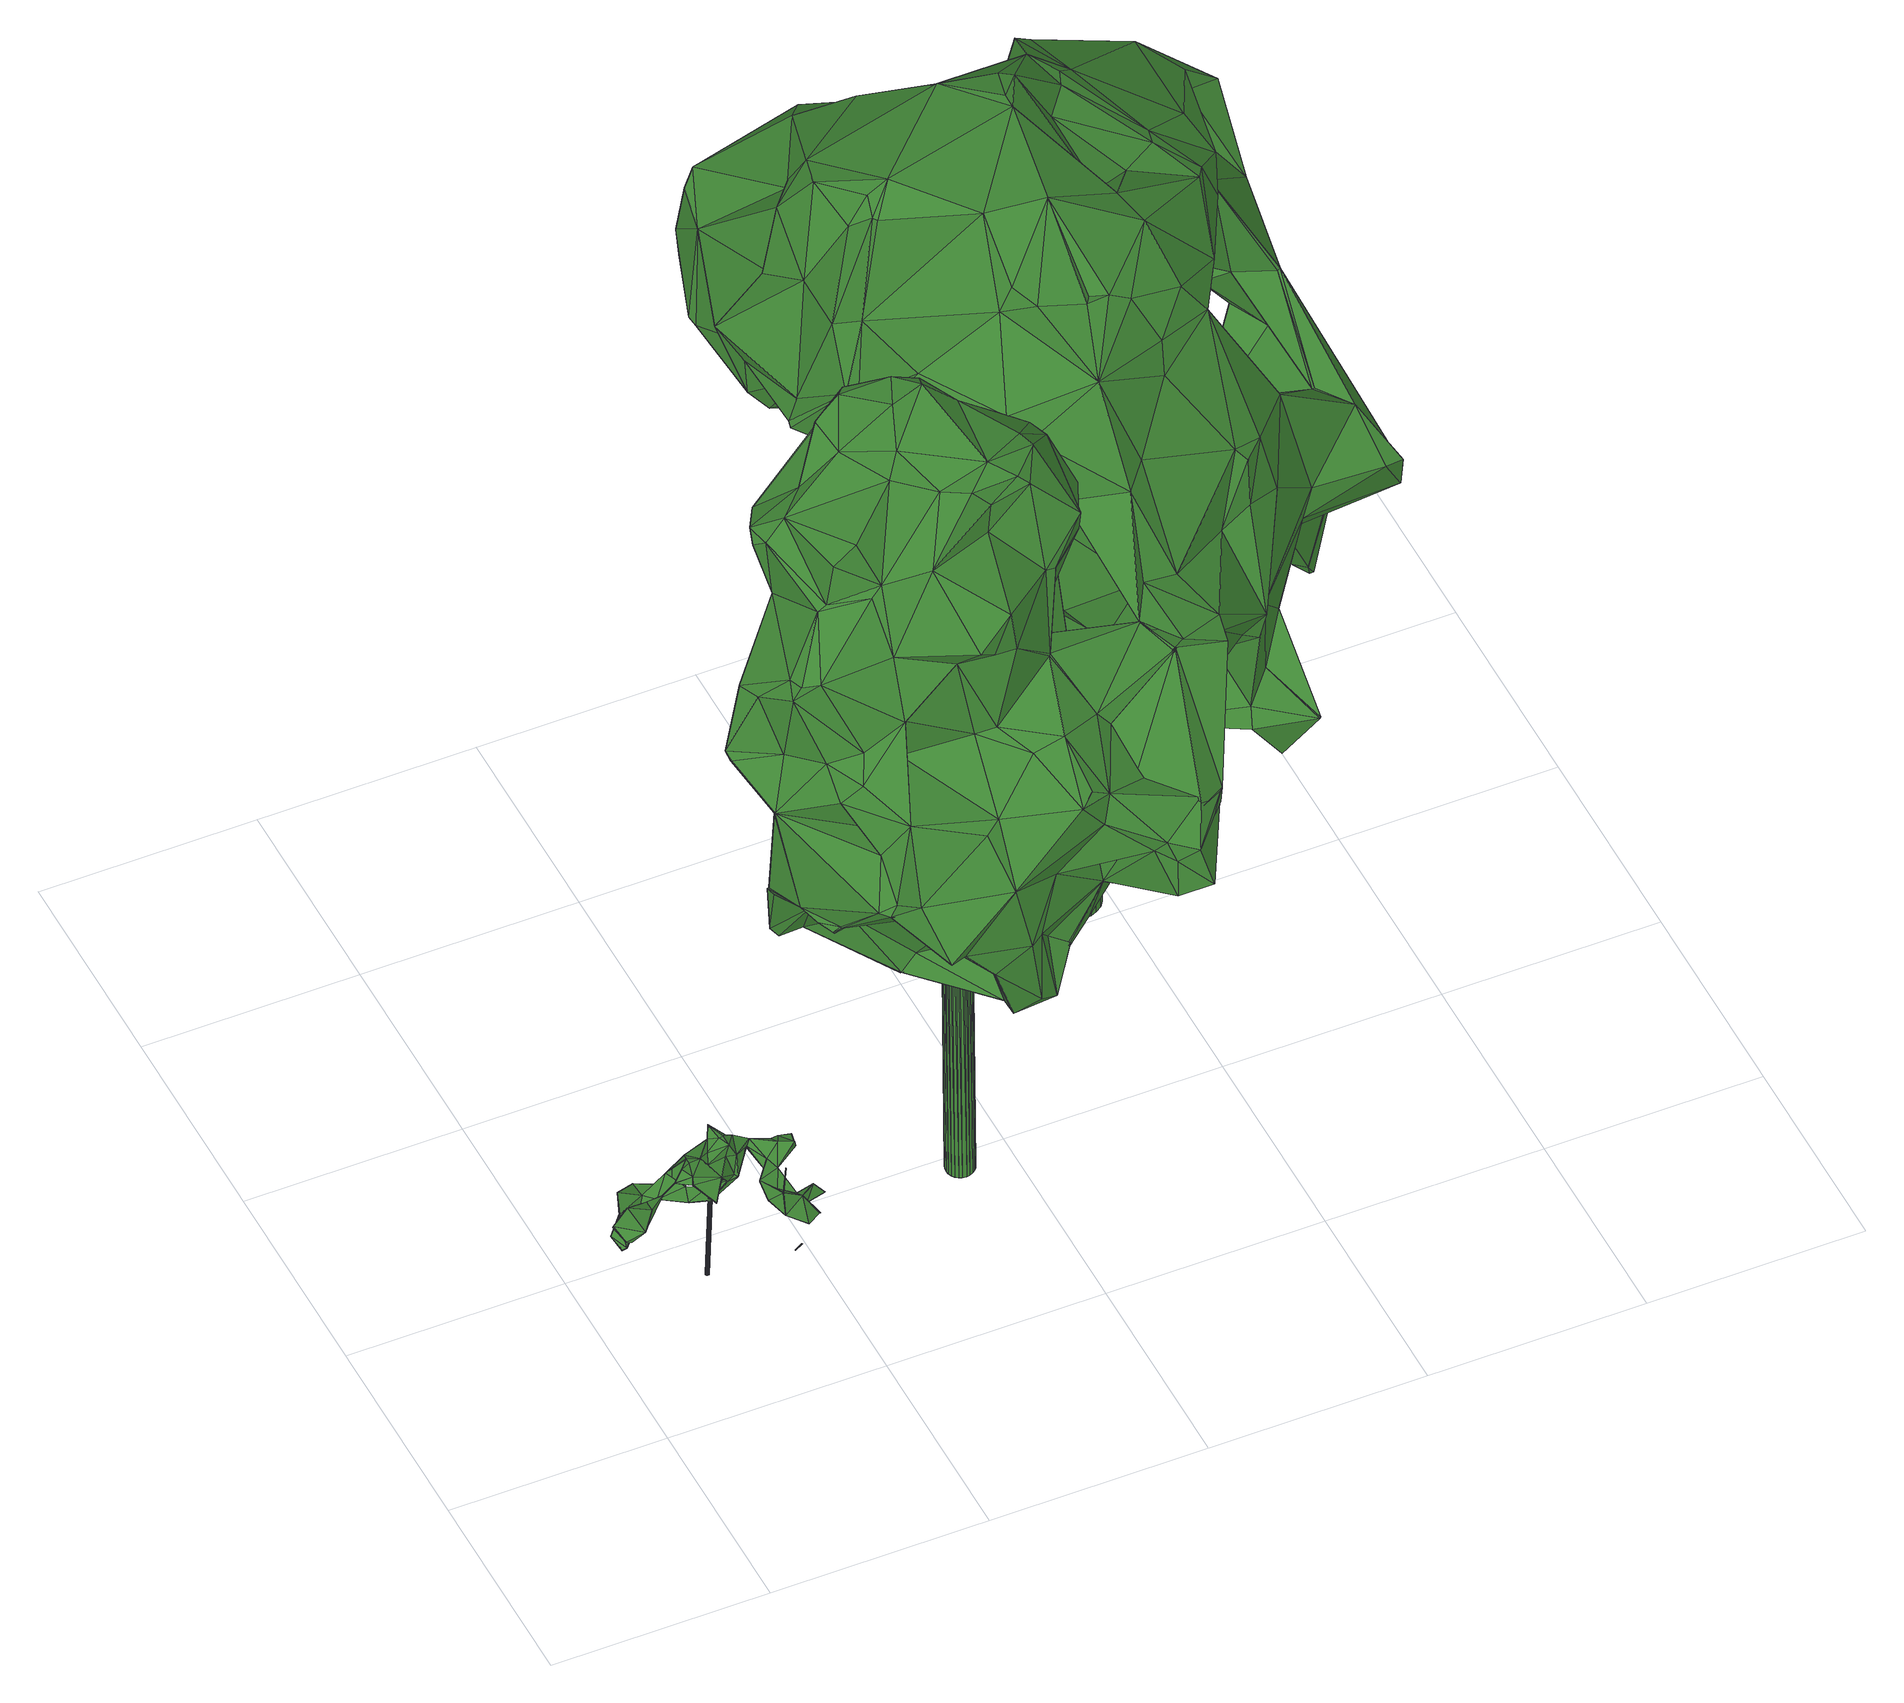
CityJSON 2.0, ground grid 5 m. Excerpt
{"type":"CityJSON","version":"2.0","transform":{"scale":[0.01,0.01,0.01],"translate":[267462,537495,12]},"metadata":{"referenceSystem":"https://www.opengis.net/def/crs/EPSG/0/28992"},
"CityObjects":{
"tree1":{"type":"SolitaryVegetationObject","attributes":{"gtid":614,"crown_width_m":3.53,"crown_median_z":15.59,"crown_r50_m":0.171,"crown_porosity":0.896,"trunk_H_m":2.63,"trunk_DBH_m":0.0789,"trunk_radius_m":0.0395,"trunk_base_height_m":12.96,"original_gtid":"704"},"geometry":[{"type":"Solid","lod":"3","boundaries":[[[[0,1,2]],[[3,4,5]],[[6,7,8]],[[9,1,0]],[[10,11,12]],[[13,14,15]],[[2,16,17]],[[18,19,20]],[[21,22,23]],[[24,25,26]],[[27,28,29]],[[27,29,30]],[[31,20,19]],[[6,32,33]],[[34,35,36]],[[7,37,38]],[[2,1,16]],[[32,6,8]],[[39,40,41]],[[42,43,44]],[[45,46,38]],[[5,40,39]],[[12,34,28]],[[17,16,47]],[[5,48,40]],[[6,37,7]],[[6,33,37]],[[49,37,33]],[[17,50,51]],[[2,17,51]],[[52,53,26]],[[54,55,56]],[[48,5,57]],[[41,58,39]],[[59,60,61]],[[62,59,61]],[[63,64,65]],[[66,65,64]],[[41,67,68]],[[68,69,70]],[[49,14,45]],[[32,71,33]],[[36,11,72]],[[43,73,74]],[[75,73,43]],[[34,29,28]],[[76,77,78]],[[79,80,81]],[[42,82,43]],[[15,83,84]],[[15,84,13]],[[85,69,86]],[[87,88,89]],[[41,90,9]],[[89,88,91]],[[92,93,94]],[[50,17,47]],[[12,35,34]],[[5,39,95]],[[79,81,96]],[[49,38,37]],[[96,15,14]],[[39,97,95]],[[98,99,76]],[[100,63,65]],[[100,65,101]],[[99,102,77]],[[103,95,97]],[[103,97,104]],[[60,105,106]],[[107,30,108]],[[13,109,45]],[[50,47,51]],[[39,58,97]],[[24,42,110]],[[2,51,69]],[[91,111,15]],[[91,112,89]],[[113,103,104]],[[49,71,114]],[[71,49,33]],[[8,46,32]],[[7,46,8]],[[107,72,10]],[[75,115,73]],[[87,111,88]],[[116,117,86]],[[85,86,106]],[[118,119,120]],[[57,5,4]],[[57,4,89]],[[121,122,123]],[[121,80,122]],[[24,124,42]],[[125,78,126]],[[125,126,127]],[[128,86,0]],[[68,129,90]],[[95,103,3]],[[95,3,5]],[[91,81,130]],[[64,100,66]],[[63,56,64]],[[74,73,26]],[[86,69,67]],[[67,0,86]],[[66,100,101]],[[66,101,87]],[[43,106,105]],[[131,98,76]],[[31,92,94]],[[54,132,78]],[[66,133,113]],[[63,132,54]],[[100,20,31]],[[49,45,38]],[[104,97,58]],[[7,38,46]],[[126,77,134]],[[12,11,35]],[[45,109,135]],[[11,36,35]],[[72,31,94]],[[72,136,31]],[[92,30,29]],[[103,113,133]],[[3,103,133]],[[119,118,23]],[[51,70,69]],[[78,132,76]],[[105,117,115]],[[30,92,137]],[[19,137,92]],[[41,9,58]],[[131,76,132]],[[120,22,21]],[[71,135,109]],[[51,47,129]],[[138,18,56]],[[138,56,98]],[[137,19,18]],[[56,18,64]],[[13,45,14]],[[92,29,93]],[[34,93,29]],[[91,88,111]],[[84,114,13]],[[43,105,115]],[[43,115,75]],[[105,62,117]],[[118,21,23]],[[123,80,121]],[[81,80,123]],[[139,58,9]],[[139,104,58]],[[140,78,125]],[[54,78,140]],[[141,0,53]],[[123,130,81]],[[114,109,13]],[[71,109,114]],[[142,83,101]],[[79,83,142]],[[84,83,79]],[[112,122,134]],[[64,20,100]],[[18,20,64]],[[120,119,22]],[[26,53,143]],[[43,82,85]],[[69,85,82]],[[49,114,14]],[[10,27,30]],[[2,69,0]],[[53,0,69]],[[45,135,46]],[[141,128,0]],[[47,16,129]],[[76,99,77]],[[48,57,112]],[[110,44,25]],[[86,128,116]],[[54,102,99]],[[89,133,66]],[[79,142,126]],[[26,124,24]],[[143,124,26]],[[118,120,21]],[[126,78,77]],[[51,129,70]],[[89,66,87]],[[101,126,142]],[[102,54,140]],[[28,27,12]],[[100,136,63]],[[12,27,10]],[[136,100,31]],[[15,96,91]],[[43,85,106]],[[91,96,81]],[[143,42,124]],[[84,79,96]],[[31,19,92]],[[84,96,114]],[[72,108,138]],[[30,137,108]],[[10,72,11]],[[42,44,110]],[[136,72,138]],[[98,136,138]],[[134,79,126]],[[123,122,112]],[[59,62,60]],[[143,53,82]],[[131,132,63]],[[136,131,63]],[[136,98,131]],[[134,122,80]],[[112,57,89]],[[70,129,68]],[[98,55,99]],[[56,55,98]],[[134,80,79]],[[102,144,77]],[[145,144,40]],[[105,60,62]],[[32,46,135]],[[32,135,71]],[[15,111,83]],[[87,83,111]],[[87,101,83]],[[74,26,25]],[[69,68,67]],[[23,22,119]],[[66,113,65]],[[101,65,126]],[[54,56,63]],[[65,127,126]],[[127,65,113]],[[73,115,26]],[[107,10,30]],[[96,14,114]],[[69,82,53]],[[52,115,116]],[[115,117,116]],[[42,143,82]],[[117,106,86]],[[61,106,117]],[[26,115,52]],[[140,125,139]],[[113,125,127]],[[139,125,104]],[[113,104,125]],[[102,140,139]],[[68,90,41]],[[62,61,117]],[[72,94,36]],[[34,36,94]],[[34,94,93]],[[145,77,144]],[[145,112,77]],[[74,25,43]],[[44,43,25]],[[91,130,112]],[[123,112,130]],[[112,145,48]],[[77,112,134]],[[40,48,145]],[[128,146,116]],[[9,147,139]],[[41,40,147]],[[1,90,16]],[[1,9,90]],[[129,16,90]],[[41,147,67]],[[0,147,9]],[[67,147,0]],[[102,139,147]],[[144,102,147]],[[40,144,147]],[[107,108,72]],[[18,138,108]],[[18,108,137]],[[61,60,106]],[[110,25,24]],[[141,146,128]],[[52,116,146]],[[141,53,146]],[[53,52,146]],[[133,89,4]],[[133,4,3]],[[54,99,55]],[[148,149,150]],[[148,150,151]],[[151,150,152]],[[151,152,153]],[[150,149,154]],[[150,154,152]],[[152,154,155]],[[152,155,153]],[[154,149,156]],[[154,156,155]],[[155,156,157]],[[155,157,153]],[[156,149,158]],[[156,158,157]],[[157,158,159]],[[157,159,153]],[[158,149,160]],[[158,160,159]],[[159,160,161]],[[159,161,153]],[[160,149,162]],[[160,162,161]],[[161,162,163]],[[161,163,153]],[[162,149,164]],[[162,164,163]],[[163,164,165]],[[163,165,153]],[[164,149,166]],[[164,166,165]],[[165,166,167]],[[165,167,153]],[[166,149,168]],[[166,168,167]],[[167,168,169]],[[167,169,153]],[[168,149,170]],[[168,170,169]],[[169,170,171]],[[169,171,153]],[[170,149,172]],[[170,172,171]],[[171,172,173]],[[171,173,153]],[[172,149,174]],[[172,174,173]],[[173,174,175]],[[173,175,153]],[[174,149,176]],[[174,176,175]],[[175,176,177]],[[175,177,153]],[[176,149,178]],[[176,178,177]],[[177,178,179]],[[177,179,153]],[[178,149,180]],[[178,180,179]],[[180,149,181]],[[180,181,179]],[[179,181,182]],[[179,182,153]],[[181,149,183]],[[181,183,182]],[[182,183,184]],[[182,184,153]],[[183,149,185]],[[183,185,184]],[[184,185,186]],[[184,186,153]],[[185,149,187]],[[185,187,186]],[[186,187,188]],[[186,188,153]],[[187,149,189]],[[187,189,188]],[[188,189,190]],[[188,190,153]],[[189,149,191]],[[189,191,190]],[[190,191,192]],[[190,192,153]],[[191,149,193]],[[191,193,192]],[[192,193,194]],[[192,194,153]],[[193,149,195]],[[193,195,194]],[[194,195,196]],[[194,196,153]],[[195,149,148]],[[195,148,196]],[[196,148,151]],[[196,151,153]]]]}]},
"tree2":{"type":"SolitaryVegetationObject","attributes":{"gtid":562,"crown_width_m":8.88,"crown_median_z":25.67,"crown_r50_m":0.448,"crown_porosity":0.885,"trunk_H_m":12.57,"trunk_DBH_m":0.65,"trunk_radius_m":0.325,"trunk_base_height_m":13.1,"original_gtid":"645"},"geometry":[{"type":"Solid","lod":"3","boundaries":[[[[197,198,199]],[[200,201,202]],[[203,204,205]],[[206,207,208]],[[209,210,197]],[[211,212,213]],[[214,215,216]],[[217,218,219]],[[217,220,218]],[[221,215,214]],[[222,223,224]],[[225,226,227]],[[228,229,230]],[[231,229,228]],[[232,233,228]],[[230,232,228]],[[234,235,236]],[[237,238,239]],[[240,237,239]],[[241,213,212]],[[242,243,244]],[[245,219,246]],[[247,248,249]],[[250,251,252]],[[200,202,253]],[[254,203,255]],[[256,257,242]],[[258,259,260]],[[258,261,259]],[[262,233,232]],[[263,264,265]],[[266,267,268]],[[232,269,245]],[[219,245,269]],[[270,271,272]],[[273,253,202]],[[197,210,198]],[[274,275,209]],[[276,277,278]],[[279,213,241]],[[280,281,215]],[[273,282,283]],[[273,284,282]],[[285,286,287]],[[231,228,288]],[[289,290,291]],[[289,291,292]],[[208,207,293]],[[294,277,295]],[[296,297,298]],[[299,300,301]],[[225,302,303]],[[292,303,302]],[[304,305,306]],[[254,242,257]],[[307,308,309]],[[310,311,265]],[[312,313,222]],[[287,286,314]],[[307,315,308]],[[316,249,248]],[[317,318,247]],[[304,319,305]],[[242,320,256]],[[321,322,323]],[[321,297,322]],[[324,325,326]],[[288,249,231]],[[327,223,328]],[[232,245,309]],[[297,321,329]],[[317,247,288]],[[288,247,249]],[[209,275,210]],[[221,330,280]],[[280,330,331]],[[332,333,244]],[[203,254,257]],[[334,206,335]],[[336,337,338]],[[339,340,341]],[[198,342,199]],[[317,199,342]],[[304,338,271]],[[200,343,344]],[[345,346,347]],[[270,348,271]],[[340,339,333]],[[341,320,339]],[[349,350,201]],[[349,201,351]],[[203,257,256]],[[352,353,332]],[[227,226,344]],[[244,333,339]],[[354,355,356]],[[354,356,357]],[[358,359,340]],[[301,277,276]],[[301,360,277]],[[361,338,337]],[[208,338,361]],[[230,269,232]],[[227,343,362]],[[361,206,208]],[[333,332,363]],[[335,364,365]],[[353,364,342]],[[365,364,353]],[[366,367,368]],[[227,313,225]],[[369,255,203]],[[344,343,227]],[[269,230,217]],[[322,370,368]],[[296,370,322]],[[349,351,371]],[[349,371,372]],[[372,371,344]],[[225,372,344]],[[225,344,226]],[[351,344,371]],[[373,374,375]],[[376,374,373]],[[209,197,377]],[[378,379,358]],[[288,380,317]],[[381,317,380]],[[199,377,197]],[[234,382,235]],[[383,384,385]],[[332,243,386]],[[365,386,243]],[[387,204,256]],[[232,309,262]],[[244,320,242]],[[256,204,203]],[[388,298,389]],[[297,389,298]],[[292,390,303]],[[350,367,201]],[[256,320,387]],[[391,234,236]],[[392,393,394]],[[311,310,320]],[[225,303,372]],[[358,379,311]],[[292,302,289]],[[395,297,329]],[[334,207,206]],[[297,296,322]],[[396,216,215]],[[251,397,398]],[[268,212,376]],[[267,212,268]],[[378,399,246]],[[378,400,399]],[[401,345,402]],[[358,311,359]],[[282,403,283]],[[404,405,406]],[[322,368,323]],[[367,323,368]],[[407,408,409]],[[281,280,410]],[[331,410,280]],[[411,225,313]],[[412,409,392]],[[296,272,370]],[[398,413,414]],[[415,416,331]],[[417,299,301]],[[418,300,299]],[[325,396,236]],[[372,303,419]],[[350,420,367]],[[341,340,359]],[[297,395,389]],[[388,389,395]],[[241,421,279]],[[335,365,422]],[[423,424,425]],[[426,424,423]],[[258,260,427]],[[315,428,274]],[[362,313,227]],[[419,266,268]],[[224,426,423]],[[335,422,334]],[[422,293,334]],[[411,313,312]],[[429,430,431]],[[395,329,278]],[[419,432,372]],[[268,432,419]],[[382,433,290]],[[421,267,266]],[[241,267,421]],[[434,284,435]],[[435,284,436]],[[279,437,401]],[[438,439,435]],[[391,433,382]],[[233,380,228]],[[272,271,435]],[[356,237,357]],[[285,440,441]],[[333,363,340]],[[317,364,318]],[[342,364,317]],[[201,442,202]],[[293,439,208]],[[200,443,201]],[[288,228,380]],[[444,445,446]],[[427,399,258]],[[346,426,447]],[[321,323,420]],[[263,448,264]],[[263,413,448]],[[388,319,348]],[[348,319,304]],[[268,376,432]],[[418,449,300]],[[221,214,450]],[[214,216,450]],[[318,335,248]],[[451,355,393]],[[339,320,244]],[[369,452,453]],[[367,420,323]],[[453,452,403]],[[402,397,454]],[[402,345,397]],[[236,396,215]],[[343,200,253]],[[455,264,448]],[[362,343,253]],[[315,260,259]],[[425,456,224]],[[456,457,458]],[[229,459,230]],[[331,416,460]],[[398,461,251]],[[298,462,463]],[[348,462,298]],[[387,310,450]],[[413,398,464]],[[465,464,398]],[[310,387,320]],[[411,466,225]],[[302,225,466]],[[379,265,311]],[[455,464,467]],[[305,319,388]],[[284,434,282]],[[422,468,293]],[[369,396,452]],[[293,207,334]],[[434,383,282]],[[388,469,305]],[[429,235,430]],[[209,315,274]],[[377,315,209]],[[233,381,380]],[[298,463,296]],[[359,320,341]],[[387,450,204]],[[450,205,204]],[[310,265,221]],[[310,221,450]],[[438,435,271]],[[347,397,345]],[[295,360,470]],[[213,286,211]],[[348,304,271]],[[221,265,264]],[[441,276,412]],[[329,407,278]],[[285,441,375]],[[392,409,408]],[[412,407,409]],[[199,381,377]],[[471,326,328]],[[405,472,473]],[[290,235,382]],[[441,412,375]],[[351,443,344]],[[435,439,434]],[[208,439,438]],[[348,298,388]],[[311,320,359]],[[453,255,369]],[[356,355,474]],[[272,435,436]],[[335,318,364]],[[453,403,468]],[[217,219,269]],[[245,427,309]],[[461,414,413]],[[461,398,414]],[[246,219,218]],[[430,224,475]],[[401,437,345]],[[423,312,224]],[[425,312,423]],[[222,224,312]],[[430,425,224]],[[383,439,293]],[[346,467,347]],[[211,476,212]],[[367,366,201]],[[420,350,408]],[[221,264,330]],[[291,477,292]],[[430,235,425]],[[289,425,235]],[[295,277,360]],[[448,464,455]],[[349,392,350]],[[478,392,349]],[[294,469,395]],[[281,456,458]],[[284,272,436]],[[368,370,366]],[[330,264,455]],[[327,475,224]],[[465,398,397]],[[329,408,407]],[[394,393,357]],[[395,278,277]],[[217,230,459]],[[217,459,220]],[[420,408,321]],[[463,462,270]],[[463,270,272]],[[465,397,464]],[[479,470,220]],[[318,248,247]],[[480,413,263]],[[481,259,378]],[[421,482,346]],[[250,483,251]],[[397,251,483]],[[231,249,361]],[[296,463,272]],[[321,408,329]],[[481,378,358]],[[212,476,376]],[[374,376,476]],[[381,262,308]],[[381,308,377]],[[428,259,481]],[[391,457,433]],[[478,484,451]],[[480,265,379]],[[263,265,480]],[[282,385,403]],[[383,385,282]],[[448,413,464]],[[325,475,326]],[[336,459,337]],[[290,485,291]],[[395,469,388]],[[270,462,348]],[[392,408,350]],[[224,460,426]],[[456,460,224]],[[391,382,234]],[[486,237,487]],[[417,418,299]],[[231,337,229]],[[361,337,231]],[[304,336,338]],[[253,273,488]],[[253,488,362]],[[405,461,472]],[[405,252,461]],[[425,289,302]],[[327,224,223]],[[489,300,449]],[[280,215,221]],[[453,468,255]],[[254,255,468]],[[316,248,335]],[[273,471,488]],[[309,308,262]],[[472,490,379]],[[400,491,399]],[[289,235,290]],[[427,245,399]],[[315,377,308]],[[381,199,317]],[[262,381,233]],[[252,251,461]],[[434,439,383]],[[492,331,426]],[[361,316,206]],[[356,487,237]],[[361,249,316]],[[383,293,384]],[[267,241,212]],[[316,335,206]],[[306,294,295]],[[305,294,306]],[[419,390,266]],[[218,470,360]],[[218,404,406]],[[283,493,273]],[[266,390,482]],[[292,482,390]],[[459,336,220]],[[446,445,360]],[[404,445,252]],[[469,294,305]],[[456,424,426]],[[346,456,426]],[[494,460,416]],[[425,424,456]],[[346,495,421]],[[261,399,491]],[[460,456,281]],[[223,222,496]],[[326,475,327]],[[313,496,222]],[[486,487,497]],[[373,484,376]],[[478,376,484]],[[474,497,487]],[[238,497,474]],[[496,471,328]],[[313,362,496]],[[498,417,441]],[[498,441,440]],[[312,466,411]],[[425,302,466]],[[425,466,312]],[[342,499,353]],[[397,347,467]],[[271,338,438]],[[337,459,229]],[[208,438,338]],[[353,499,332]],[[218,220,470]],[[500,475,325]],[[495,279,421]],[[392,478,393]],[[357,237,240]],[[261,400,259]],[[325,501,396]],[[379,473,472]],[[378,473,379]],[[412,502,373]],[[412,373,375]],[[394,484,502]],[[450,216,205]],[[422,365,503]],[[351,201,443]],[[467,464,397]],[[276,417,301]],[[484,373,502]],[[394,502,392]],[[198,499,342]],[[392,502,412]],[[344,443,200]],[[340,504,358]],[[481,504,428]],[[358,504,481]],[[457,485,433]],[[266,482,421]],[[477,482,292]],[[274,428,504]],[[274,504,340]],[[484,355,451]],[[452,501,403]],[[474,355,484]],[[384,293,468]],[[254,468,422]],[[352,365,353]],[[480,490,413]],[[360,301,446]],[[446,301,300]],[[346,345,495]],[[479,295,470]],[[479,306,295]],[[246,399,245]],[[246,406,378]],[[356,474,487]],[[496,328,223]],[[433,485,290]],[[407,412,276]],[[407,276,278]],[[202,442,366]],[[330,447,331]],[[455,447,330]],[[276,441,417]],[[218,360,445]],[[483,250,444]],[[378,259,400]],[[495,437,279]],[[331,447,426]],[[499,363,332]],[[489,417,498]],[[404,252,405]],[[479,336,306]],[[220,336,479]],[[304,306,336]],[[218,406,246]],[[340,363,274]],[[275,274,363]],[[499,275,363]],[[260,307,427]],[[309,427,307]],[[428,315,259]],[[396,205,216]],[[369,205,396]],[[203,205,369]],[[307,260,315]],[[483,454,397]],[[273,493,471]],[[244,243,332]],[[352,386,365]],[[352,332,386]],[[300,444,446]],[[345,437,495]],[[357,240,394]],[[401,402,314]],[[401,213,279]],[[314,454,440]],[[498,440,454]],[[287,440,285]],[[314,440,287]],[[252,445,250]],[[444,250,445]],[[254,422,503]],[[254,503,242]],[[346,447,467]],[[467,447,455]],[[375,374,285]],[[374,286,285]],[[476,286,374]],[[476,211,286]],[[401,286,213]],[[401,314,286]],[[284,505,272]],[[202,505,273]],[[273,505,284]],[[370,272,505]],[[370,505,366]],[[202,366,505]],[[378,406,473]],[[406,405,473]],[[444,300,489]],[[314,402,454]],[[489,454,483]],[[444,489,483]],[[460,410,331]],[[281,410,460]],[[498,454,489]],[[396,506,452]],[[503,365,243]],[[503,243,242]],[[403,493,283]],[[324,493,403]],[[326,327,328]],[[326,471,493]],[[326,493,324]],[[500,431,475]],[[430,475,431]],[[258,399,261]],[[507,418,417]],[[496,488,471]],[[362,488,496]],[[484,394,238]],[[484,238,474]],[[480,379,490]],[[507,417,449]],[[507,449,418]],[[417,489,449]],[[236,235,429]],[[349,372,432]],[[240,239,238]],[[376,478,432]],[[354,393,355]],[[357,393,354]],[[349,432,478]],[[492,415,331]],[[396,501,506]],[[403,385,468]],[[384,468,385]],[[451,393,478]],[[198,210,499]],[[275,499,210]],[[419,303,390]],[[240,238,394]],[[400,261,491]],[[201,366,442]],[[506,501,452]],[[426,460,494]],[[492,426,494]],[[492,494,415]],[[281,457,215]],[[215,457,236]],[[236,457,391]],[[458,457,281]],[[237,497,238]],[[486,497,237]],[[461,413,490]],[[461,490,472]],[[395,277,294]],[[236,429,500]],[[431,500,429]],[[236,500,325]],[[477,485,456]],[[457,456,485]],[[324,501,325]],[[403,501,324]],[[218,445,404]],[[482,477,346]],[[346,477,456]],[[494,416,415]],[[291,485,477]],[[508,509,510]],[[508,510,511]],[[511,510,512]],[[511,512,513]],[[510,509,514]],[[510,514,512]],[[512,514,515]],[[512,515,513]],[[514,509,516]],[[514,516,515]],[[515,516,517]],[[515,517,513]],[[516,509,518]],[[516,518,517]],[[517,518,519]],[[517,519,513]],[[518,509,520]],[[518,520,519]],[[519,520,521]],[[519,521,513]],[[520,509,522]],[[520,522,521]],[[521,522,523]],[[521,523,513]],[[522,509,524]],[[522,524,523]],[[523,524,525]],[[523,525,513]],[[524,509,526]],[[524,526,525]],[[525,526,527]],[[525,527,513]],[[526,509,528]],[[526,528,527]],[[527,528,529]],[[527,529,513]],[[528,509,530]],[[528,530,529]],[[529,530,531]],[[529,531,513]],[[530,509,532]],[[530,532,531]],[[531,532,533]],[[531,533,513]],[[532,509,534]],[[532,534,533]],[[533,534,535]],[[533,535,513]],[[534,509,536]],[[534,536,535]],[[535,536,537]],[[535,537,513]],[[536,509,538]],[[536,538,537]],[[537,538,539]],[[537,539,513]],[[538,509,540]],[[538,540,539]],[[539,540,541]],[[539,541,513]],[[540,509,542]],[[540,542,541]],[[541,542,543]],[[541,543,513]],[[542,509,544]],[[542,544,543]],[[543,544,545]],[[543,545,513]],[[544,509,546]],[[544,546,545]],[[545,546,547]],[[545,547,513]],[[546,509,548]],[[546,548,547]],[[547,548,549]],[[547,549,513]],[[548,509,550]],[[548,550,549]],[[549,550,551]],[[549,551,513]],[[550,509,552]],[[550,552,551]],[[551,552,553]],[[551,553,513]],[[552,509,554]],[[552,554,553]],[[553,554,555]],[[553,555,513]],[[554,509,556]],[[554,556,555]],[[555,556,557]],[[555,557,513]],[[556,509,508]],[[556,508,557]],[[557,508,511]],[[557,511,513]]]]}]},
"tree3":{"type":"SolitaryVegetationObject","attributes":{"gtid":56,"crown_width_m":14.93,"crown_median_z":27.34,"crown_r50_m":0.55,"crown_porosity":0.874,"trunk_H_m":14.38,"trunk_DBH_m":1.26,"trunk_radius_m":0.632,"trunk_base_height_m":12.96,"original_gtid":"58"},"geometry":[{"type":"Solid","lod":"3","boundaries":[[[[558,559,560]],[[561,562,563]],[[561,563,564]],[[565,566,567]],[[568,569,570]],[[571,572,573]],[[574,575,576]],[[577,578,579]],[[580,581,582]],[[583,584,585]],[[586,587,588]],[[589,590,591]],[[589,591,592]],[[582,593,580]],[[558,594,595]],[[596,597,598]],[[596,599,597]],[[600,601,602]],[[603,604,605]],[[606,598,590]],[[607,608,609]],[[586,579,578]],[[577,579,610]],[[611,612,588]],[[586,613,579]],[[614,615,616]],[[617,618,619]],[[620,621,622]],[[623,620,622]],[[624,625,578]],[[626,627,628]],[[629,630,631]],[[632,633,634]],[[635,636,637]],[[635,638,636]],[[639,572,571]],[[639,640,572]],[[641,642,643]],[[644,645,634]],[[646,647,648]],[[649,650,651]],[[652,653,654]],[[586,578,587]],[[655,656,657]],[[624,578,577]],[[658,659,660]],[[661,662,663]],[[664,625,624]],[[576,575,665]],[[666,665,575]],[[649,667,668]],[[652,669,653]],[[571,611,670]],[[671,576,672]],[[610,585,577]],[[595,673,668]],[[649,668,673]],[[577,585,624]],[[628,627,674]],[[588,587,664]],[[664,587,625]],[[578,625,587]],[[675,589,592]],[[676,677,678]],[[679,680,681]],[[584,583,682]],[[598,679,681]],[[573,611,571]],[[567,612,683]],[[679,598,684]],[[684,598,606]],[[622,621,677]],[[685,686,687]],[[688,595,668]],[[619,688,689]],[[690,691,692]],[[693,694,695]],[[612,696,697]],[[698,699,700]],[[664,670,588]],[[701,702,703]],[[704,705,706]],[[707,708,709]],[[644,710,711]],[[712,644,711]],[[594,673,595]],[[669,713,714]],[[715,714,713]],[[688,619,595]],[[716,717,718]],[[719,559,720]],[[558,720,559]],[[594,608,673]],[[649,673,608]],[[716,564,717]],[[655,721,656]],[[722,723,564]],[[593,724,580]],[[564,716,561]],[[559,725,560]],[[726,727,728]],[[658,729,668]],[[730,731,732]],[[730,732,733]],[[734,735,724]],[[612,697,588]],[[606,590,589]],[[598,597,590]],[[736,699,698]],[[597,591,590]],[[737,738,739]],[[740,741,643]],[[564,723,742]],[[564,742,717]],[[743,744,745]],[[722,739,723]],[[746,747,594]],[[748,749,750]],[[751,728,752]],[[643,753,714]],[[652,754,755]],[[756,704,706]],[[757,650,758]],[[563,753,643]],[[584,640,639]],[[682,640,584]],[[759,691,565]],[[692,691,759]],[[674,665,727]],[[630,760,761]],[[678,762,763]],[[764,765,766]],[[767,765,764]],[[768,769,770]],[[719,725,559]],[[727,771,674]],[[726,771,727]],[[696,772,773]],[[671,633,774]],[[775,674,627]],[[686,667,776]],[[666,727,665]],[[718,756,777]],[[778,643,741]],[[779,576,665]],[[756,771,777]],[[623,780,620]],[[781,667,651]],[[776,667,781]],[[595,720,558]],[[782,783,784]],[[644,763,762]],[[597,599,785]],[[726,728,751]],[[726,751,771]],[[692,786,601]],[[787,601,786]],[[788,741,789]],[[620,780,567]],[[620,567,770]],[[674,771,756]],[[674,756,706]],[[790,791,562]],[[792,773,676]],[[792,697,773]],[[793,779,794]],[[583,759,565]],[[795,796,737]],[[737,778,795]],[[701,746,714]],[[669,714,746]],[[797,593,582]],[[681,743,798]],[[632,666,774]],[[666,799,774]],[[668,729,688]],[[707,709,668]],[[655,768,770]],[[661,663,789]],[[605,800,801]],[[768,802,769]],[[632,645,803]],[[634,645,632]],[[619,618,595]],[[652,654,754]],[[636,638,615]],[[677,772,696]],[[680,781,744]],[[688,729,689]],[[804,805,806]],[[797,582,733]],[[807,805,654]],[[718,777,700]],[[686,808,687]],[[809,687,808]],[[641,643,778]],[[682,572,640]],[[653,669,746]],[[682,583,810]],[[810,572,682]],[[719,735,811]],[[812,813,694]],[[812,694,693]],[[573,572,810]],[[793,568,570]],[[611,683,612]],[[573,683,611]],[[774,814,671]],[[815,816,817]],[[690,600,770]],[[767,663,662]],[[754,805,804]],[[620,770,769]],[[770,600,818]],[[655,770,818]],[[733,819,797]],[[692,600,690]],[[700,777,698]],[[820,821,753]],[[648,822,702]],[[601,600,692]],[[672,638,671]],[[811,802,719]],[[712,761,763]],[[712,763,644]],[[699,820,823]],[[660,659,729]],[[824,793,794]],[[789,663,825]],[[826,601,827]],[[828,829,830]],[[831,830,829]],[[832,662,661]],[[776,684,833]],[[795,741,788]],[[588,670,611]],[[718,700,716]],[[634,710,644]],[[832,834,603]],[[835,603,834]],[[616,672,836]],[[659,595,618]],[[659,618,617]],[[641,778,837]],[[697,792,613]],[[804,755,754]],[[638,635,671]],[[810,565,573]],[[705,794,626]],[[705,626,706]],[[838,830,839]],[[840,661,835]],[[840,835,832]],[[840,832,661]],[[841,703,757]],[[757,703,743]],[[617,619,689]],[[800,604,675]],[[561,716,790]],[[707,685,708]],[[686,685,707]],[[714,842,702]],[[701,714,702]],[[617,689,729]],[[729,659,617]],[[699,646,820]],[[581,730,582]],[[733,582,730]],[[831,804,695]],[[658,660,729]],[[581,580,730]],[[643,714,715]],[[594,747,815]],[[843,844,602]],[[806,805,768]],[[697,613,586]],[[591,845,592]],[[620,769,819]],[[756,846,704]],[[622,696,623]],[[622,677,696]],[[847,605,812]],[[603,605,847]],[[848,849,809]],[[703,850,701]],[[746,701,850]],[[731,580,724]],[[637,851,852]],[[596,598,853]],[[829,828,661]],[[851,629,852]],[[837,642,641]],[[698,752,736]],[[800,605,604]],[[615,827,636]],[[615,826,827]],[[681,680,744]],[[681,744,743]],[[651,650,781]],[[849,854,608]],[[643,715,740]],[[715,855,740]],[[598,681,853]],[[856,589,604]],[[675,604,589]],[[740,855,789]],[[562,753,563]],[[806,655,657]],[[806,657,695]],[[839,694,813]],[[764,857,825]],[[798,853,681]],[[629,613,792]],[[629,792,676]],[[607,813,812]],[[675,592,645]],[[675,645,800]],[[803,645,592]],[[832,858,662]],[[631,712,859]],[[753,791,820]],[[827,860,636]],[[615,614,826]],[[803,845,750]],[[699,716,700]],[[597,785,752]],[[571,670,861]],[[664,861,670]],[[691,690,566]],[[740,789,741]],[[691,566,565]],[[561,790,562]],[[699,790,716]],[[699,823,790]],[[862,863,824]],[[614,864,766]],[[711,710,671]],[[697,586,588]],[[610,865,585]],[[786,585,865]],[[824,863,793]],[[616,615,672]],[[819,621,620]],[[832,828,858]],[[839,866,838]],[[818,600,602]],[[632,803,749]],[[727,749,748]],[[728,727,748]],[[666,749,727]],[[768,725,719]],[[809,808,848]],[[835,834,832]],[[666,632,749]],[[720,659,658]],[[606,589,856]],[[786,759,585]],[[692,759,786]],[[696,780,623]],[[613,851,579]],[[693,813,607]],[[702,753,648]],[[685,687,809]],[[842,753,702]],[[714,753,842]],[[695,830,831]],[[813,657,867]],[[719,802,768]],[[567,566,770]],[[847,817,828]],[[784,677,731]],[[676,772,677]],[[818,721,655]],[[678,677,783]],[[594,653,746]],[[868,822,648]],[[788,864,869]],[[817,847,693]],[[817,693,815]],[[820,791,823]],[[594,815,609]],[[594,609,608]],[[800,645,801]],[[870,815,848]],[[558,871,594]],[[596,647,599]],[[739,738,723]],[[583,565,810]],[[790,823,791]],[[795,778,741]],[[723,738,742]],[[571,861,639]],[[595,659,720]],[[704,872,738]],[[717,738,872]],[[872,718,717]],[[574,576,671]],[[669,755,713]],[[662,873,766]],[[797,874,593]],[[811,593,874]],[[719,720,735]],[[658,735,720]],[[783,685,762]],[[762,685,809]],[[875,856,776]],[[708,782,709]],[[708,685,782]],[[652,755,669]],[[870,848,603]],[[782,784,709]],[[709,784,735]],[[783,782,685]],[[783,762,678]],[[875,833,856]],[[856,833,606]],[[812,762,809]],[[592,845,803]],[[585,759,583]],[[614,766,873]],[[876,704,738]],[[742,738,717]],[[804,806,695]],[[608,758,649]],[[854,758,608]],[[877,735,734]],[[877,734,593]],[[585,584,861]],[[832,603,847]],[[715,713,831]],[[755,831,713]],[[703,702,822]],[[703,822,743]],[[798,743,822]],[[783,677,784]],[[603,848,604]],[[749,803,750]],[[849,607,809]],[[680,776,781]],[[752,878,597]],[[686,776,856]],[[686,856,604]],[[684,776,679]],[[680,679,776]],[[728,879,880]],[[829,855,715]],[[733,621,819]],[[647,868,648]],[[847,812,693]],[[752,728,880]],[[753,562,791]],[[847,828,832]],[[607,609,693]],[[813,695,657]],[[813,693,695]],[[855,661,789]],[[829,661,855]],[[771,751,698]],[[849,608,607]],[[564,563,642]],[[564,642,722]],[[722,642,837]],[[748,879,728]],[[831,755,804]],[[736,646,699]],[[711,859,712]],[[569,862,796]],[[819,769,874]],[[819,874,797]],[[662,858,843]],[[662,843,826]],[[844,818,602]],[[837,737,881]],[[828,817,882]],[[631,859,635]],[[705,883,824]],[[705,824,794]],[[795,569,796]],[[884,570,569]],[[778,737,837]],[[731,724,784]],[[574,666,575]],[[616,836,885]],[[734,724,593]],[[731,730,580]],[[626,628,706]],[[665,674,775]],[[665,775,779]],[[843,602,826]],[[827,601,860]],[[787,860,601]],[[705,704,886]],[[705,886,883]],[[662,765,767]],[[766,765,662]],[[809,607,812]],[[676,678,760]],[[761,760,763]],[[630,676,760]],[[747,841,815]],[[747,703,841]],[[634,633,710]],[[774,633,632]],[[710,633,671]],[[835,816,603]],[[815,693,609]],[[584,639,861]],[[807,594,871]],[[857,789,825]],[[815,841,848]],[[560,871,558]],[[807,871,805]],[[835,882,817]],[[787,865,610]],[[725,871,560]],[[805,871,725]],[[811,877,593]],[[784,724,735]],[[707,667,686]],[[649,651,667]],[[668,667,707]],[[764,766,864]],[[848,854,849]],[[841,854,848]],[[597,878,591]],[[811,735,877]],[[706,628,674]],[[615,638,672]],[[793,863,568]],[[614,869,864]],[[614,887,869]],[[884,869,887]],[[614,884,887]],[[884,616,570]],[[614,616,884]],[[576,779,836]],[[576,836,672]],[[754,654,805]],[[569,863,862]],[[570,885,793]],[[616,885,570]],[[568,863,569]],[[836,779,885]],[[779,793,885]],[[725,768,805]],[[868,798,822]],[[585,861,624]],[[813,867,839]],[[664,624,861]],[[752,698,751]],[[647,596,868]],[[853,868,596]],[[853,798,868]],[[794,627,626]],[[837,881,722]],[[739,722,881]],[[739,881,737]],[[757,743,745]],[[658,668,888]],[[709,888,668]],[[565,567,683]],[[735,888,709]],[[658,888,735]],[[817,816,835]],[[870,603,816]],[[870,816,815]],[[850,703,747]],[[850,747,746]],[[579,851,637]],[[637,852,635]],[[610,637,787]],[[579,637,610]],[[866,721,818]],[[563,643,642]],[[883,862,824]],[[631,635,852]],[[631,852,629]],[[835,661,882]],[[762,801,644]],[[812,801,762]],[[605,801,812]],[[872,846,718]],[[718,846,756]],[[828,882,661]],[[795,788,569]],[[869,884,569]],[[869,569,788]],[[857,788,789]],[[845,880,879]],[[591,880,845]],[[857,864,788]],[[764,864,857]],[[604,808,686]],[[715,831,829]],[[753,889,648]],[[820,648,889]],[[820,646,648]],[[744,781,745]],[[565,683,573]],[[650,745,781]],[[757,745,650]],[[889,753,821]],[[890,821,820]],[[889,821,890]],[[889,890,820]],[[880,591,878]],[[872,704,846]],[[825,767,764]],[[771,698,777]],[[845,879,750]],[[645,644,801]],[[825,663,767]],[[750,879,748]],[[752,880,878]],[[848,808,604]],[[599,647,646]],[[612,567,780]],[[612,780,696]],[[574,814,666]],[[671,814,574]],[[866,818,844]],[[779,627,794]],[[775,627,779]],[[858,844,843]],[[838,844,858]],[[866,844,838]],[[839,721,866]],[[826,602,601]],[[737,796,891]],[[613,629,851]],[[630,629,676]],[[712,630,761]],[[631,630,712]],[[763,760,678]],[[875,776,833]],[[606,833,684]],[[621,733,732]],[[883,886,876]],[[738,883,876]],[[876,886,704]],[[786,865,787]],[[839,830,694]],[[695,694,830]],[[858,830,838]],[[828,830,858]],[[637,636,860]],[[637,860,787]],[[737,891,738]],[[883,738,891]],[[796,862,883]],[[883,891,796]],[[772,676,773]],[[697,696,773]],[[802,811,874]],[[769,802,874]],[[690,770,566]],[[653,807,654]],[[653,594,807]],[[841,757,758]],[[649,758,650]],[[655,806,768]],[[854,841,758]],[[646,785,599]],[[752,785,736]],[[736,785,646]],[[671,859,711]],[[635,859,671]],[[657,656,867]],[[839,867,656]],[[839,656,721]],[[662,826,873]],[[614,873,826]],[[621,732,677]],[[731,677,732]],[[799,814,774]],[[666,814,799]],[[892,893,894]],[[892,894,895]],[[895,894,896]],[[895,896,897]],[[894,893,898]],[[894,898,896]],[[896,898,899]],[[896,899,897]],[[898,893,900]],[[898,900,899]],[[899,900,901]],[[899,901,897]],[[900,893,902]],[[900,902,901]],[[901,902,903]],[[901,903,897]],[[902,893,904]],[[902,904,903]],[[903,904,905]],[[903,905,897]],[[904,893,906]],[[904,906,905]],[[905,906,907]],[[905,907,897]],[[906,893,908]],[[906,908,907]],[[907,908,909]],[[907,909,897]],[[908,893,910]],[[908,910,909]],[[909,910,911]],[[909,911,897]],[[910,893,912]],[[910,912,911]],[[911,912,913]],[[911,913,897]],[[912,893,914]],[[912,914,913]],[[913,914,915]],[[913,915,897]],[[914,893,916]],[[914,916,915]],[[915,916,917]],[[915,917,897]],[[916,893,918]],[[916,918,917]],[[917,918,919]],[[917,919,897]],[[918,893,920]],[[918,920,919]],[[919,920,921]],[[919,921,897]],[[920,893,922]],[[920,922,921]],[[921,922,923]],[[921,923,897]],[[922,893,924]],[[922,924,923]],[[923,924,925]],[[923,925,897]],[[924,893,926]],[[924,926,925]],[[925,926,927]],[[925,927,897]],[[926,893,928]],[[926,928,927]],[[927,928,929]],[[927,929,897]],[[928,893,930]],[[928,930,929]],[[929,930,931]],[[929,931,897]],[[930,893,932]],[[930,932,931]],[[931,932,933]],[[931,933,897]],[[932,893,934]],[[932,934,933]],[[933,934,935]],[[933,935,897]],[[934,893,936]],[[934,936,935]],[[935,936,937]],[[935,937,897]],[[936,893,938]],[[936,938,937]],[[937,938,939]],[[937,939,897]],[[938,893,940]],[[938,940,939]],[[939,940,941]],[[939,941,897]],[[940,893,892]],[[940,892,941]],[[941,892,895]],[[941,895,897]]]]}]}
},
"vertices":[
[412,409,338],[427,442,351],[477,433,348],[323,438,440],[289,423,423],[335,414,435],[43,292,384],[28,324,408],[27,324,406],[394,463,363],[120,411,289],[77,361,290],[67,365,284],[162,371,400],[162,369,400],[188,366,430],[470,467,359],[500,465,351],[190,471,329],[158,507,314],[190,471,331],[432,269,238],[409,249,247],[433,267,238],[518,340,287],[464,311,306],[463,311,305],[119,411,290],[58,401,297],[84,415,337],[125,458,305],[157,458,323],[58,296,374],[85,288,399],[58,401,298],[67,365,286],[76,362,291],[85,288,400],[73,353,417],[360,453,419],[351,413,400],[399,455,391],[496,349,314],[456,316,326],[496,348,313],[129,377,390],[73,353,415],[500,466,352],[324,409,411],[125,342,399],[501,465,352],[491,425,357],[421,316,322],[432,345,307],[286,415,332],[286,414,331],[245,435,331],[279,398,415],[360,453,417],[420,321,416],[421,321,414],[420,321,415],[420,320,415],[245,435,333],[216,467,355],[248,448,411],[248,448,412],[421,415,359],[451,426,386],[430,382,357],[481,408,390],[112,335,362],[120,411,291],[475,273,305],[477,273,305],[436,242,318],[281,387,322],[317,382,366],[317,384,366],[220,347,426],[258,314,390],[220,346,427],[452,335,317],[212,383,442],[188,366,428],[414,350,333],[381,364,357],[235,412,439],[235,397,441],[263,403,437],[450,459,365],[225,358,439],[105,470,343],[84,415,339],[85,415,338],[333,440,439],[188,365,429],[343,453,427],[236,399,321],[281,387,320],[215,467,356],[235,412,437],[343,388,362],[315,476,448],[343,453,425],[410,310,357],[410,312,357],[125,457,306],[157,458,321],[129,376,389],[519,340,288],[212,383,444],[289,354,414],[302,452,431],[162,370,399],[403,286,316],[387,335,323],[409,311,357],[432,268,237],[408,248,246],[408,250,246],[258,313,389],[259,313,390],[258,312,390],[496,349,312],[324,410,410],[278,398,413],[289,423,421],[381,364,355],[470,466,360],[221,347,427],[236,400,322],[285,414,332],[302,452,433],[289,354,412],[112,337,363],[180,434,324],[158,506,313],[180,435,323],[350,414,399],[335,392,369],[413,351,332],[235,397,439],[452,335,315],[343,388,364],[335,391,370],[388,337,322],[390,446,381],[282,400,96],[278,400,96],[282,401,96],[286,392,359],[286,393,359],[282,392,359],[282,402,96],[286,394,359],[281,403,96],[285,395,359],[280,403,96],[284,396,359],[279,404,96],[283,396,359],[278,404,96],[282,396,359],[277,404,96],[281,396,359],[276,404,96],[280,396,359],[275,403,96],[279,395,359],[275,402,96],[279,394,359],[274,401,96],[278,393,359],[274,400,96],[278,392,359],[274,399,96],[278,391,359],[275,398,96],[279,390,359],[275,397,96],[276,397,96],[280,389,359],[277,396,96],[281,389,359],[278,396,96],[282,388,359],[279,396,96],[283,389,359],[280,396,96],[284,389,359],[281,397,96],[285,389,359],[281,398,96],[285,390,359],[282,399,96],[286,391,359],
[864,756,2144],[834,685,2140],[910,705,2149],[912,122,1071],[1089,204,1076],[959,153,1197],[478,408,1673],[440,498,1622],[475,449,1484],[913,275,1862],[868,256,1782],[928,277,1756],[787,827,2082],[767,803,2090],[986,667,983],[1006,586,880],[915,714,926],[383,509,1449],[435,410,1365],[383,506,1452],[1198,636,1736],[1132,700,1567],[1145,717,1693],[1156,585,1668],[502,517,1387],[753,119,1103],[709,117,1145],[709,282,1151],[850,173,856],[856,159,857],[845,119,870],[1164,639,1954],[1160,474,1830],[1227,621,1804],[1146,434,1919],[1141,730,1879],[1139,667,1975],[438,416,1121],[501,371,1096],[457,328,1154],[889,456,1210],[1097,501,1127],[957,517,1291],[1106,356,1206],[888,699,787],[569,483,1829],[588,483,1841],[527,647,1899],[1080,758,1772],[1081,765,1643],[1010,452,2065],[944,440,2021],[1036,446,2040],[965,820,1385],[938,815,1393],[951,819,1429],[881,102,1067],[529,383,1722],[606,338,1532],[485,439,1706],[494,402,1711],[1020,602,1866],[843,713,1872],[852,705,1889],[933,572,1724],[1108,716,1965],[621,625,1364],[589,641,1299],[586,613,1441],[787,443,864],[905,563,874],[910,487,865],[1192,669,1752],[1132,258,1468],[1104,263,1504],[1064,119,1419],[840,95,1247],[734,830,2003],[706,790,2048],[1208,464,1358],[1309,460,1341],[1311,459,1338],[880,733,941],[510,460,1361],[503,331,1178],[839,178,1384],[805,158,1369],[989,87,1432],[1162,699,1155],[1024,712,1076],[1157,717,1155],[1079,523,2066],[528,466,943],[478,477,927],[535,485,939],[699,356,836],[808,315,1727],[1279,389,1521],[1250,426,1479],[1264,98,1343],[1326,132,1313],[1203,264,1421],[1127,611,1453],[1156,801,1375],[1197,631,1430],[699,354,839],[877,329,834],[1258,383,1600],[1301,372,1577],[1254,394,1574],[907,688,1963],[945,710,2064],[1056,763,1898],[509,590,1551],[671,724,1602],[792,212,1099],[786,89,1037],[1053,738,1120],[824,812,2005],[938,440,1945],[962,494,2090],[904,446,2066],[1317,303,1595],[544,653,1741],[1329,147,1258],[1224,16,1280],[1255,13,1170],[587,135,1279],[547,139,1269],[568,126,1260],[693,158,1184],[672,54,1142],[1281,288,1316],[588,542,1286],[591,539,1286],[574,658,1943],[518,706,1896],[828,239,1814],[784,382,1948],[1033,426,1617],[1075,405,1813],[1039,355,1624],[510,674,1876],[556,775,1876],[563,698,1762],[810,614,2078],[909,115,888],[957,144,853],[792,747,1110],[668,589,1035],[710,764,1162],[1289,275,1606],[1100,303,877],[1141,228,1084],[1034,245,884],[705,586,1873],[786,597,2018],[902,178,1086],[965,317,922],[841,361,1061],[1035,297,1167],[648,765,1722],[612,739,1725],[1200,630,1434],[1050,399,1822],[788,85,1037],[635,718,1952],[853,496,2047],[688,426,1907],[1144,70,1261],[1183,39,1142],[1182,38,1244],[533,363,1509],[1163,47,1297],[1018,252,842],[1005,302,811],[1101,538,1114],[1072,605,1094],[1122,579,1131],[1017,538,906],[923,745,2125],[862,762,1714],[756,726,1561],[1068,564,2065],[984,687,2086],[463,490,944],[851,320,1501],[697,325,1598],[695,354,1473],[643,565,1855],[422,551,1615],[1327,306,1586],[1251,299,1386],[758,392,848],[429,431,1128],[1151,265,1097],[1086,238,1094],[1121,435,1124],[1277,309,1371],[436,406,1366],[902,736,1281],[884,721,1375],[1077,754,1772],[884,713,1676],[998,697,1070],[957,724,1223],[647,197,1428],[1050,736,1547],[879,730,1529],[1070,761,1606],[1233,389,1233],[1246,212,1231],[1207,376,1203],[520,430,1368],[876,273,951],[1154,442,1155],[671,647,1312],[849,588,1321],[720,381,1394],[654,327,1343],[1060,561,1394],[1089,648,1523],[869,368,839],[1213,64,1158],[731,595,937],[689,370,1747],[806,355,1109],[709,507,981],[605,403,998],[775,468,1174],[1047,744,1886],[774,810,1980],[477,286,1139],[514,282,1095],[497,253,1132],[1019,372,859],[465,493,943],[938,219,1499],[1003,207,1532],[1021,111,1449],[846,735,1016],[1036,352,1622],[894,302,1520],[1156,716,1159],[1098,598,1205],[1112,246,1179],[986,253,916],[1156,805,1374],[1156,804,1378],[1159,804,1376],[713,653,1204],[638,651,1295],[977,787,1369],[376,522,1470],[1005,308,915],[543,315,1433],[584,294,1484],[972,731,1237],[685,663,1242],[578,458,1090],[433,432,1129],[489,396,1111],[1146,473,1803],[620,308,1220],[829,732,1470],[1176,260,1445],[1186,177,1370],[688,666,1245],[695,658,1242],[742,373,861],[705,690,1209],[693,323,1598],[1307,354,1565],[1115,610,1526],[673,51,1143],[800,732,1517],[883,716,1592],[973,450,958],[512,244,1145],[1007,668,1009],[594,506,958],[1110,350,893],[1117,419,1502],[641,599,1405],[826,716,1850],[640,531,961],[968,768,1321],[1002,450,955],[503,491,950],[931,614,1191],[883,586,1065],[719,83,1121],[971,765,1323],[789,693,1515],[977,592,1675],[743,543,1353],[644,137,1246],[735,322,1252],[844,731,1016],[716,86,1119],[1051,589,1088],[1038,659,1222],[723,710,2025],[510,246,1149],[593,227,1339],[1125,437,1123],[666,426,1879],[699,717,1942],[1050,113,1340],[618,299,1342],[911,726,1392],[910,450,110],[878,450,110],[909,458,110],[904,460,1367],[903,469,1367],[872,460,1366],[906,466,110],[900,477,1366],[901,473,110],[895,483,1366],[895,478,110],[888,489,1366],[887,481,110],[880,492,1366],[878,482,110],[872,493,1366],[870,481,110],[864,492,1366],[862,478,110],[856,489,1366],[855,473,110],[849,484,1366],[850,467,110],[844,477,1366],[847,459,110],[841,469,1366],[846,450,110],[839,461,1366],[847,442,110],[840,452,1366],[850,434,110],[844,444,1366],[855,427,110],[849,438,1367],[862,422,110],[855,432,1367],[869,419,110],[863,429,1367],[878,418,110],[872,428,1367],[886,419,110],[880,429,1367],[894,422,110],[888,432,1367],[901,427,110],[895,437,1367],[906,433,110],[900,444,1367],[909,441,110],[903,452,1367],
[1706,1161,920],[1656,1129,916],[1612,1132,917],[1148,1776,1795],[1169,1775,1734],[1151,1765,1707],[911,1748,1744],[1098,540,1114],[1122,580,1127],[1168,544,1151],[728,956,1872],[838,1139,1800],[786,921,1841],[1102,302,877],[1059,355,881],[1111,350,893],[1247,861,2093],[1206,900,2130],[1161,862,2112],[1148,174,1378],[1259,83,1328],[1288,276,1608],[1742,638,955],[1746,611,934],[1715,626,846],[997,452,954],[992,290,913],[1034,294,1167],[1327,131,1314],[1275,85,1254],[1331,146,1258],[1852,1284,1904],[1830,1394,1928],[1709,1305,2010],[1775,1189,1981],[1711,682,974],[1665,1318,1075],[1875,1287,872],[1644,1741,1910],[1626,1506,2042],[1854,1682,1869],[1603,1732,1939],[1156,719,1159],[1195,632,1432],[1230,669,1455],[1674,1262,1709],[1858,1310,1785],[1774,1186,1754],[1929,1600,1829],[1891,1042,1310],[1791,1275,1093],[1729,1239,1123],[1128,259,1467],[1152,266,1098],[1234,388,1232],[1406,273,1580],[1062,828,1889],[1095,714,1818],[878,849,1946],[1974,1206,783],[1953,1223,809],[1957,1225,812],[1364,727,948],[1626,631,974],[1598,722,1045],[1427,698,1234],[1165,103,1270],[1192,73,1260],[973,1199,2136],[1016,1174,2166],[1025,1217,2189],[1425,355,1576],[1553,617,1530],[1390,486,1590],[1551,988,2101],[1456,851,2037],[1586,885,1986],[1324,572,1779],[1198,623,1760],[1256,385,1600],[1146,674,1914],[1019,251,842],[1014,254,842],[921,1575,1672],[905,1644,1673],[1136,1547,1524],[1646,884,1894],[1722,1015,1892],[1473,1559,1950],[1562,1627,1833],[1540,1556,1711],[2019,1455,1215],[2003,1518,1268],[2052,1503,1252],[1362,1346,1064],[1404,1364,1092],[1389,1328,1033],[1434,929,1014],[1588,863,1031],[1659,1117,1091],[1959,1063,848],[1927,1161,809],[1969,1077,815],[1270,1256,1612],[1367,854,1686],[1308,1283,1742],[1176,68,1137],[1208,1041,2218],[1344,1019,2227],[2010,1355,1276],[2055,1124,1043],[1406,1367,1228],[1141,227,1082],[1306,689,2002],[1107,711,1966],[1845,1271,1017],[1070,1212,2223],[1834,1236,1832],[1596,489,1383],[1639,592,1302],[1723,710,1499],[2029,1676,1693],[2029,1598,1535],[1965,1683,1655],[1012,387,910],[1125,437,1122],[2021,1636,1731],[2016,955,1398],[1995,1276,1514],[1965,1043,1387],[2005,1175,833],[1978,1207,786],[1125,702,1146],[1081,621,1176],[1077,622,1197],[1546,1194,1264],[1528,1048,1424],[1542,1191,1259],[1484,517,1300],[1328,316,1366],[1229,1552,2080],[1229,1615,1993],[1196,1614,2036],[1525,1463,1416],[1506,1538,1566],[1659,1544,1382],[898,1387,2054],[866,1187,2035],[959,1338,2147],[2112,976,1204],[2080,859,1297],[2109,931,1151],[1504,803,1937],[1491,762,1878],[1615,683,1680],[1413,1350,1250],[1454,1419,1402],[1193,1274,1414],[1124,1765,1918],[854,1701,1908],[1062,1660,2007],[1631,1080,927],[1745,1158,919],[1447,889,1025],[831,1720,1647],[833,1739,1702],[1748,755,1095],[1581,1113,917],[1381,1301,2255],[1380,1266,2254],[1429,1361,2239],[1983,1087,804],[1756,569,944],[1746,751,1100],[1686,686,1014],[1753,565,944],[1711,782,1074],[1861,972,1078],[1343,1529,1991],[776,1520,1641],[817,1598,1835],[773,1548,1642],[1118,1261,1442],[1031,1269,1532],[827,1685,1872],[1912,1591,1493],[1993,1591,1488],[1958,1568,1432],[1444,1367,1225],[1634,1449,1365],[1521,1153,2056],[1526,1068,2119],[1609,1203,2028],[1405,1390,2230],[1535,1529,2104],[1215,1563,1629],[1388,1323,1037],[1390,1336,1114],[983,1425,2122],[1926,1523,1356],[1948,1424,1299],[1096,501,1126],[1633,649,1544],[1639,670,1652],[1803,866,1596],[1690,721,1649],[1180,1165,1981],[1434,953,1970],[1212,878,1979],[1433,1139,1884],[1451,1010,906],[1455,803,947],[1322,751,960],[1275,1409,2236],[1584,499,1311],[1542,492,1343],[1407,853,2066],[1025,1165,2162],[2026,1508,1558],[1168,1575,2096],[991,1298,1564],[885,942,2130],[1263,660,1186],[2043,1572,1504],[2036,846,1307],[1859,832,1331],[1840,834,1248],[1555,1562,2059],[1167,524,1307],[1136,394,1502],[983,1168,1691],[1077,1198,1602],[1191,1749,1870],[1205,1717,1818],[1419,332,1550],[809,857,2025],[841,993,2094],[813,1238,1638],[767,1247,1696],[1694,623,815],[1783,1701,1659],[1366,865,2068],[1780,1173,1770],[1660,983,1704],[1563,899,977],[1753,1150,1996],[1419,1325,1113],[1423,1315,1029],[1543,1227,1052],[1432,1318,1034],[1989,1274,1512],[1959,1042,1388],[1026,412,910],[1600,865,1010],[1734,1038,1454],[1773,927,1252],[1353,845,2070],[1636,1444,1368],[1590,1452,1542],[1497,1298,1370],[1279,736,1169],[1618,608,930],[1274,1564,1928],[1185,1456,1773],[1707,1565,1565],[1209,1715,1864],[762,999,1904],[1266,1281,1858],[1143,719,1692],[1141,714,1694],[1484,1061,1420],[1242,1257,1485],[1442,1024,1376],[1474,1229,1310],[1470,1022,1669],[1928,1590,1778],[1550,1318,1795],[1474,1399,1630],[980,872,2000],[860,1551,1658],[1433,984,1374],[1583,817,1320],[1278,1278,1649],[1882,1432,1386],[1489,1432,1445],[1284,718,1522],[1337,692,1445],[1697,1261,2020],[952,1447,2058],[1640,1065,1479],[1917,1351,1469],[2023,1114,1269],[1574,1469,1400],[1318,303,1596],[1307,473,1612],[1779,1709,1810],[2004,1353,1274],[1147,1240,1477],[1856,1324,1786],[1080,1290,1882],[1448,940,1444],[1381,640,1787],[1304,478,1609],[1089,204,1074],[749,1223,1817],[730,969,1879],[1001,1092,1868],[1144,344,1427],[1395,714,1249],[1690,846,1128],[1757,1697,1688],[982,1077,1857],[1760,1501,1556],[1534,1249,1045],[954,1458,2023],[1195,826,1942],[1559,746,991],[1874,1563,1760],[849,1329,1942],[1678,824,1065],[1586,1478,2080],[1512,1361,2084],[1570,1436,2084],[777,1547,1639],[1302,1299,1488],[710,1286,1878],[822,945,1850],[834,851,2010],[832,1316,1954],[959,921,1931],[2028,1090,1046],[1523,1460,1753],[1201,1419,1793],[786,1275,1803],[1488,1075,95],[1425,1075,96],[1486,1091,95],[1507,1069,1533],[1505,1085,1533],[1444,1069,1534],[1480,1106,95],[1499,1101,1533],[1470,1120,96],[1489,1114,1533],[1457,1130,96],[1476,1124,1533],[1442,1136,96],[1461,1130,1534],[1425,1138,96],[1444,1132,1534],[1409,1136,96],[1428,1130,1534],[1394,1130,97],[1413,1124,1534],[1380,1120,97],[1399,1114,1534],[1370,1107,97],[1389,1101,1534],[1364,1092,97],[1383,1086,1534],[1362,1075,97],[1381,1069,1534],[1364,1059,97],[1383,1053,1534],[1370,1044,97],[1389,1038,1534],[1380,1031,96],[1399,1025,1534],[1393,1020,96],[1412,1015,1534],[1408,1014,96],[1427,1008,1534],[1425,1012,96],[1444,1006,1533],[1441,1014,96],[1460,1008,1533],[1456,1020,95],[1475,1014,1533],[1470,1030,95],[1489,1024,1533],[1480,1043,95],[1499,1037,1533],[1486,1058,95],[1505,1053,1533]
]}
